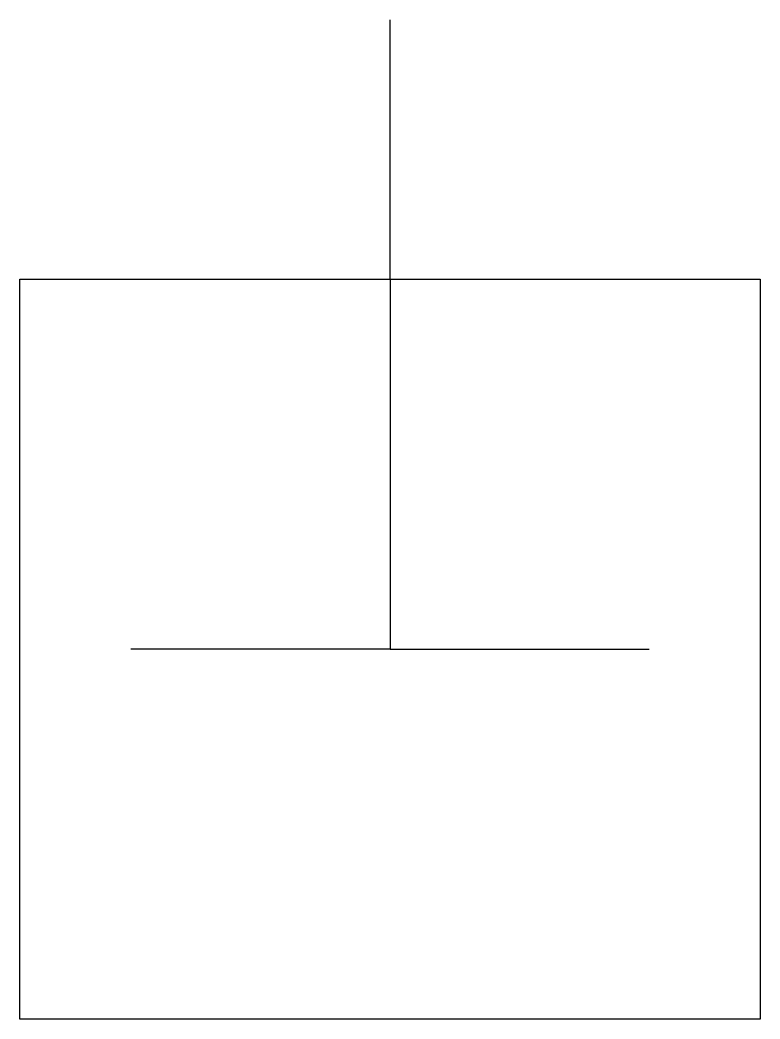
# Model space of a CAD drawing. Header units: millimetres. Extents: x 3507.7 to 3527.7, y 1629.4 to 1656.4.
import ezdxf

# ---------------------------------------------------------------- set-up
doc = ezdxf.new("R2010")
doc.units = ezdxf.units.MM

msp = doc.modelspace()

# ---------------------------------------------------------------- linework, layer by layer
for p, q in [((3517.664, 1649.364), (3517.664, 1656.364)), ((3517.664, 1649.364), (3517.664, 1639.364)), ((3517.664, 1639.364), (3510.664, 1639.364)), ((3517.664, 1639.364), (3524.664, 1639.364))]:
    msp.add_line(p, q)
msp.add_lwpolyline([(3507.664, 1649.364), (3527.664, 1649.364), (3527.664, 1629.364), (3507.664, 1629.364)], close=True)

doc.saveas('drawing.dxf')
